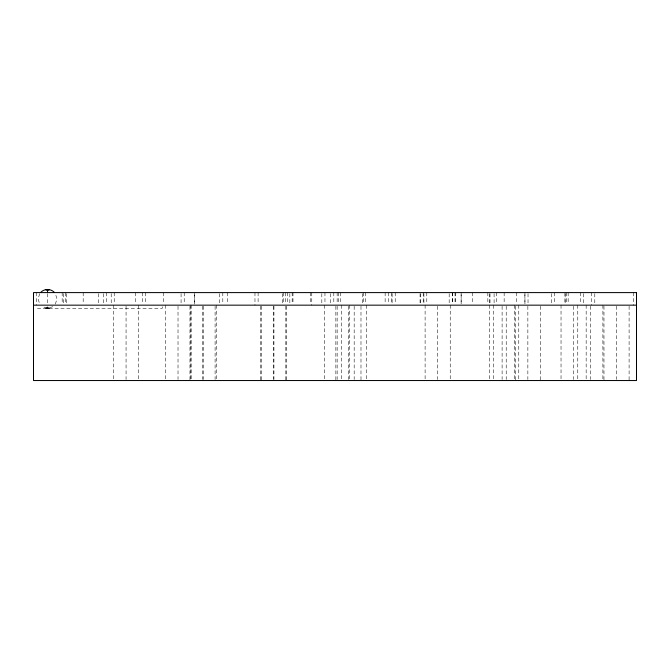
<?xml version="1.0" encoding="UTF-8"?>
<svg xmlns="http://www.w3.org/2000/svg" width="670" height="670" viewBox="0 0 670 670"><rect width="100%" height="100%" fill="white"/><g stroke="black" fill="none" stroke-linecap="round" stroke-linejoin="round"><path stroke-width="0.5" stroke-dasharray="3.35 2.51" d="M39.706 293.644L38.115 298.887L39.706 304.121M55.367 304.121L56.958 298.887L55.367 293.644M52.771 306.718L47.536 308.3L42.302 306.718M45.736 308.125L47.897 308.125M45.836 308.125L48.24 308.125M46.012 308.125L48.558 308.125M46.238 308.125L48.835 308.125M46.515 308.125L49.069 308.125M46.833 308.125L49.237 308.125M47.176 308.125L49.337 308.125M633.359 292.597L633.359 305.16M629.096 306.207L629.096 380.535M616.534 306.207L616.534 379.488M603.971 306.207L603.971 380.535M602.899 305.16L602.899 379.505M594.793 293.644L594.793 304.113M591.711 292.597L591.652 305.16M590.337 306.198L590.337 379.505M586.158 305.16L586.158 379.505M583.721 293.644L583.721 304.113M580.58 292.597L580.58 304.113M577.774 305.16L577.774 379.505M573.595 306.198L573.595 379.505M568.152 292.597L568.152 304.113M566.586 292.597L566.527 304.113M565.12 293.644L565.12 304.113M564.986 292.597L564.986 304.113M561.033 305.16L561.033 379.505M554.433 292.597L554.433 304.113M551.293 293.644L551.293 304.113M540.422 306.207L540.422 380.535M528.027 293.644L528.027 304.113M527.86 306.207L527.86 379.488M524.945 292.597L524.945 304.113L524.886 293.644M518.773 305.16L518.773 379.505M516.595 292.597L516.629 304.113M515.297 306.207L515.297 380.535M514.669 305.16L514.669 379.488M506.21 306.198L506.21 379.505M504.15 292.597L504.15 304.113M502.106 306.207L502.106 379.488M496.688 292.597L496.688 304.113M494.092 293.644L494.092 305.16M493.648 305.16L493.648 379.505M489.896 293.644L489.896 304.113M489.854 293.644L489.854 304.113M489.544 305.16L489.544 379.488M487.844 292.597L487.844 304.113M472.317 292.597L472.317 304.113M461.144 292.597L461.144 304.113L461.128 293.644M455.583 292.597L455.583 304.113M455.039 292.597L455.039 304.113M452.443 292.597L452.443 304.113M452.317 292.597L452.317 304.113M450.232 305.16L450.232 379.505M449.176 293.644L449.176 304.113M437.669 306.198L437.669 379.505M426.79 292.597L426.79 304.113M425.107 305.16L425.107 379.505M423.901 293.644L423.901 304.113M423.214 292.597L423.214 304.113M420.76 293.644L420.76 304.113M420.073 293.644L420.073 304.113M395.216 292.597L395.216 304.113M392.076 293.644L392.076 304.113M391.808 292.597L391.808 304.113M388.667 292.597L388.667 304.113M385.141 292.597L385.141 304.113M366.733 305.16L366.733 379.505M365.627 292.597L365.627 304.113M363.542 292.597L363.542 304.113M362.487 293.644L362.487 304.113M360.988 306.207L360.988 380.535M354.17 306.198L354.17 379.505M349.715 305.16L349.715 379.505M348.425 306.207L348.425 379.488M341.608 305.16L341.608 379.505M340.293 292.597L340.293 304.113M338.417 292.597L338.417 304.113M337.152 292.597L337.152 304.113M337.152 306.198L337.152 379.505M335.863 306.207L335.863 380.535M333.811 292.597L333.811 304.113M330.67 293.644L330.67 304.113M324.958 292.597L324.958 304.113M324.59 305.16L324.59 379.505M321.818 293.644L321.818 304.113M311.768 292.597L311.768 305.16M310.763 292.597L310.763 304.113M292.983 292.597L292.983 304.113M292.17 292.597L292.17 304.113M289.842 293.644L289.842 304.113M287.514 292.597L287.514 304.113M286.509 306.207L286.509 380.535M285.822 306.198L285.822 380.535M285.638 292.597L285.638 304.113M283.234 292.597L283.234 304.113M282.497 293.644L282.497 304.113M273.946 306.207L273.946 379.488M273.26 306.198L273.26 379.505M261.384 306.207L261.384 380.535M260.697 306.198L260.697 380.535M258.109 292.597L258.109 304.113M254.969 292.597L254.969 305.16M227.356 292.597L227.356 304.113M222.809 292.597L222.809 304.113M219.668 293.644L219.668 305.16M216.318 305.16L216.318 379.505M215.095 306.207L215.095 379.488M203.755 306.198L203.755 379.505M202.533 306.207L202.533 379.488M191.193 305.16L191.193 379.505M190.582 305.16L190.582 379.505M189.97 306.207L189.97 380.535M184.217 292.597L184.217 304.113M181.076 293.644L181.076 304.113M178.019 306.198L178.019 379.505M165.457 305.16L165.457 379.505M163.706 292.597L163.706 304.113M162.266 306.734L162.266 308.3L36.641 308.3L36.641 306.734M145.633 292.597L145.633 304.113M142.492 292.597L142.492 304.113M138.623 305.16L138.623 379.505M135.541 292.597L135.541 304.113M126.061 306.198L126.061 379.505M114.227 292.597L114.227 304.113M113.498 305.16L113.498 379.505M111.212 293.644L111.212 305.16M106.438 292.597L106.438 304.113M103.297 293.644L103.297 304.113M98.289 293.644L98.289 304.113M83.189 292.597L83.189 304.113M66.506 293.644L66.506 304.113M65.317 292.597L65.317 304.113M63.365 293.644L63.365 305.16M62.176 292.597L62.176 304.113M47.536 293.644L47.536 304.121M47.536 306.718L47.536 308.3M36.641 292.597L36.641 305.16M194.543 304.113L194.543 292.597L194.459 304.113"/><path stroke-width="1" d="M40.878 292.221C44.388 288.603 50.694 288.603 54.203 292.221M47.176 289.641L49.337 289.641M46.833 289.641L49.237 289.641M46.515 289.641L49.069 289.641M46.238 289.641L48.835 289.641M46.012 289.641L48.558 289.641M45.836 289.641L48.24 289.641M45.702 289.641L47.897 289.641M33.5 305.16L636.5 305.16M47.536 289.465L47.536 292.221M636.5 292.597L33.5 292.597L33.5 380.535L636.5 380.535L636.5 292.597"/></g></svg>
